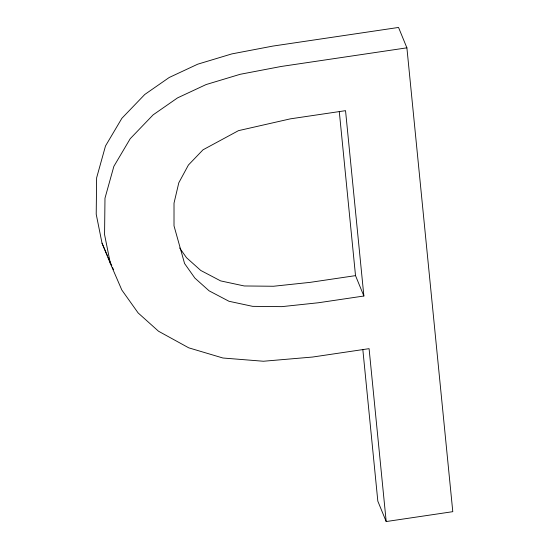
<?xml version="1.0" encoding="UTF-8"?>
<svg xmlns="http://www.w3.org/2000/svg" width="549" height="549" viewBox="0 0 549 549"><rect width="100%" height="100%" fill="white"/><g stroke="black" fill="none" stroke-linecap="round" stroke-linejoin="round"><path stroke-width="0.82" d="M406.898 47.832L281.102 66.484L240.153 74.3L206.101 84.56L177.56 97.88L153.13 114.858L130.237 138.677L113.863 166.354L104.983 198.216L104.571 234.581L110.383 263.554L121.83 290.023L138.135 312.937L158.496 331.212L188.726 347.826L222.921 358.01L263.424 361.249L312.58 357.042L369.086 348.663L386.194 521.55L452.788 511.675L406.898 47.832L398.533 27.45L272.743 46.102L231.795 53.912L197.743 64.178L169.202 77.498L144.771 94.476L121.878 118.296L105.504 145.972L96.624 177.828L96.212 214.199L102.025 243.166L110.383 263.554M363.877 296.014L345.541 110.665L290.38 118.845L238.479 130.648L203.006 149.815L188.424 165.016L178.796 182.803L174.019 203.109L174.012 225.865L184.56 263.499L194.881 278.089L209.107 290.833L228.995 301.277L252.622 306.349L281.829 306.644L318.468 302.746L363.877 296.014L355.519 275.632L310.11 282.364L273.471 286.255L244.257 285.967L220.636 280.896L200.749 270.451L186.516 257.701L179.64 247.976M102.025 243.166L107.412 255.628M108.084 257.186L109.093 259.519M109.766 261.077L111.79 265.75M112.463 267.308L113.471 269.641M386.194 521.55L377.829 501.168L362.834 349.569M339.282 111.536L355.519 275.632"/></g></svg>
